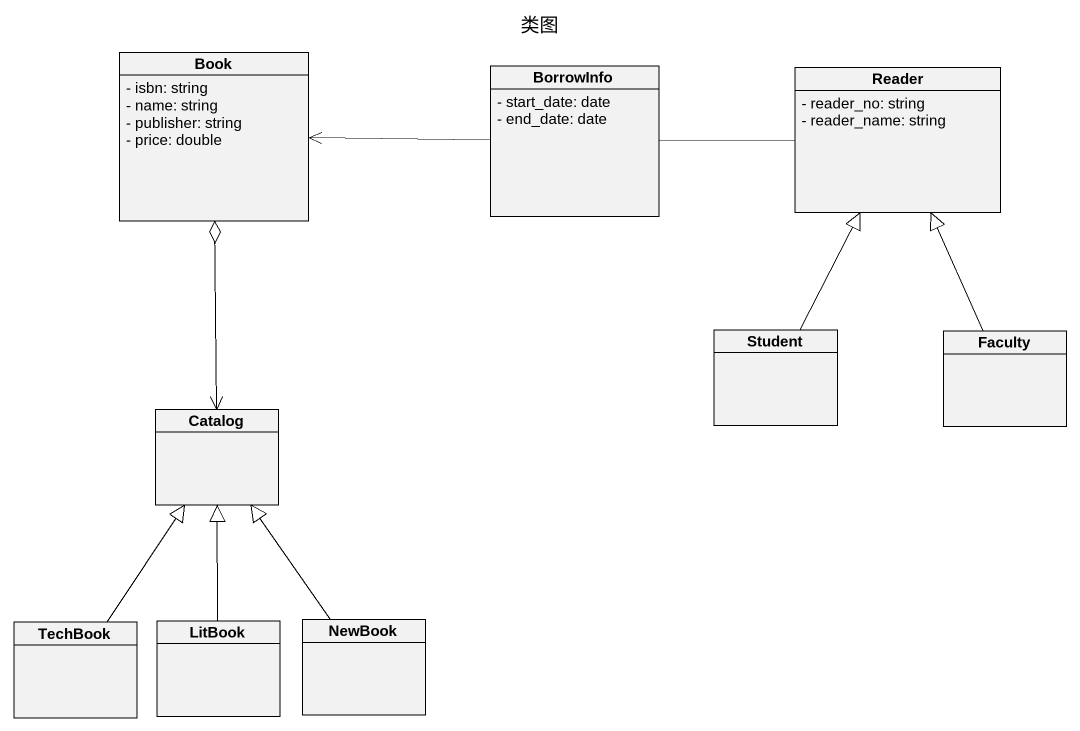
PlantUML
@startuml
title 类图
hide circle
hide empty members
skinparam classAttributeIconSize 0
class Book {
  - isbn: string
  - name: string
  - publisher: string
  - price: double
}
class BorrowInfo {
  - start_date: date
  - end_date: date
}
class Reader {
  - reader_no: string
  - reader_name: string
}
class Student
class Faculty
class Catalog
class TechBook
class LitBook
class NewBook
BorrowInfo -left-> Book
Reader -left- BorrowInfo
Student -up-|> Reader
Faculty -up-|> Reader
Catalog <-up-o Book
TechBook -up-|> Catalog
LitBook -up-|> Catalog
NewBook -up-|> Catalog
@enduml
